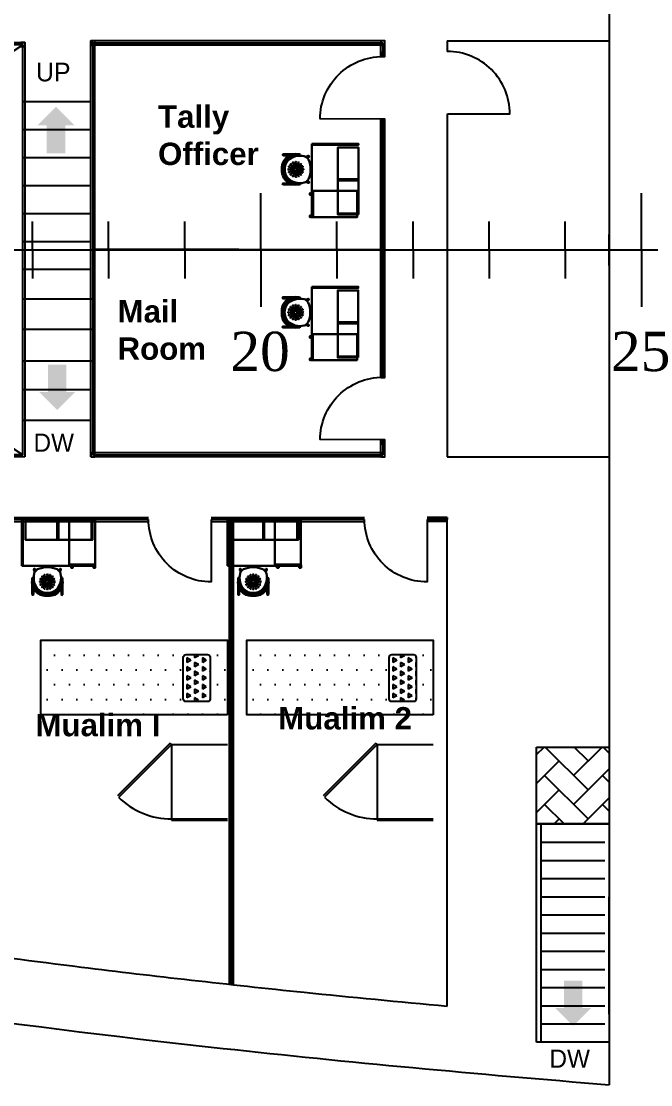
# Model space of a CAD drawing. Header units: millimetres. Extents: x 2592 to 2762, y 1632 to 1753.
# Drawn here: x 2618.36 to 2626.18, y 1657.53 to 1670.74 of the extents above; entities that cross this region are included whole.
import ezdxf

# ---------------------------------------------------------------- set-up
doc = ezdxf.new("R2010")
doc.units = ezdxf.units.MM
doc.linetypes.add('ASVLTYPE', pattern=[0.75, 0.5, -0.25])
for name, color, linetype in [('-1', 7, 'Continuous'), ('01', 7, 'Continuous'), ('15', 7, 'Continuous'), ('Layer3', 7, 'Continuous')]:
    doc.layers.add(name, color=color, linetype=linetype)
doc.layers.add('FURNITURE', color=7, linetype='Continuous', lineweight=30)
doc.layers.add('Layer4', color=7, linetype='Continuous', lineweight=30)
doc.styles.add('ASU', font='isocp.shx', dxfattribs={"height": 0.005})
doc.styles.add('holek', font='', dxfattribs={"height": 2})
doc.styles.get("Standard").update_dxf_attribs({"font": 'Arial.ttf'})
doc.styles.get('holek').set_extended_font_data('Vani')

msp = doc.modelspace()

# ---------------------------------------------------------------- hatches: boundary and pattern name
h = msp.add_hatch()
h.set_pattern_fill('DOTS', color=105, scale=0.115818, style=0)
h.set_pattern_definition([(180, (3318.73865, 1887.9152), (-0.09193087, 0.183861737), [0, -0.183861737])])
h.paths.add_polyline_path([(2618.607, 1662.127), (2620.923, 1662.127), (2620.923, 1663.054), (2618.607, 1663.054)])
h.paths.add_polyline_path([(2620.377, 1662.853, -0.414214), (2620.412, 1662.887), (2620.678, 1662.887, -0.414214), (2620.713, 1662.853), (2620.713, 1662.338, -0.414214), (2620.678, 1662.303), (2620.412, 1662.303, -0.414214), (2620.377, 1662.338)], flags=16)
h = msp.add_hatch()
h.set_pattern_fill('DOTS', color=105, scale=0.115818, style=0)
h.set_pattern_definition([(180, (3321.29615, 1887.9152), (-0.09193087, 0.183861737), [0, -0.183861737])])
h.paths.add_polyline_path([(2621.164, 1662.127), (2623.481, 1662.127), (2623.481, 1663.054), (2621.164, 1663.054)])
h.paths.add_polyline_path([(2622.935, 1662.853, -0.414214), (2622.97, 1662.887), (2623.235, 1662.887, -0.414214), (2623.27, 1662.853), (2623.27, 1662.338, -0.414214), (2623.235, 1662.303), (2622.97, 1662.303, -0.414214), (2622.935, 1662.338)], flags=16)
h = msp.add_hatch()
h.set_pattern_fill('TRIANG', color=1, scale=0.011582, angle=-90, style=0)
h.set_pattern_definition([(210, (2589.70618, 1864.02205), (-0.09553735, 0.055158506), [0.05515852, -0.05515852]), (150, (2589.70618, 1864.02205), (-7e-09, 0.110317024), [0.05515852, -0.05515852]), (270, (2589.65841, 1864.04963), (-0.09553734, -0.055158518), [0.05515852, -0.05515852])])
h.paths.add_polyline_path([(2620.376, 1662.838, -0.414214), (2620.411, 1662.873), (2620.676, 1662.873, -0.414214), (2620.711, 1662.838), (2620.711, 1662.324, -0.414214), (2620.676, 1662.289), (2620.411, 1662.289, -0.414214), (2620.376, 1662.324)])
h = msp.add_hatch()
h.set_pattern_fill('TRIANG', color=1, scale=0.011582, angle=-90, style=0)
h.set_pattern_definition([(210, (2592.26368, 1864.02205), (-0.09553735, 0.055158506), [0.05515852, -0.05515852]), (150, (2592.26368, 1864.02205), (-7e-09, 0.110317024), [0.05515852, -0.05515852]), (270, (2592.21591, 1864.04963), (-0.09553734, -0.055158518), [0.05515852, -0.05515852])])
h.paths.add_polyline_path([(2622.933, 1662.838, -0.414214), (2622.968, 1662.873), (2623.234, 1662.873, -0.414214), (2623.269, 1662.838), (2623.269, 1662.324, -0.414214), (2623.234, 1662.289), (2622.968, 1662.289, -0.414214), (2622.933, 1662.324)])
at = {"layer": '01'}
h = msp.add_hatch(dxfattribs=at)
h.set_pattern_fill('AR-HBONE', color=2, scale=0.0637, style=0)
h.set_pattern_definition([(45, (1799.31952, 1637.22839), (5e-16, 0.36034235), [0.76440155, -0.25480052]), (135, (1799.4997, 1637.40856), (5e-16, 0.36034235), [0.76440155, -0.25480052])])
h.paths.add_polyline_path([(2625.667, 1660.769), (2625.667, 1661.725), (2624.764, 1661.725), (2624.764, 1660.769)])
at = {"layer": 'Layer4'}
for points in [[(2618.909, 1669.101), (2618.678, 1669.101), (2618.678, 1669.449), (2618.562, 1669.449), (2618.793, 1669.68), (2619.025, 1669.449), (2618.909, 1669.449)], [(2618.922, 1666.476), (2618.696, 1666.476), (2618.696, 1666.137), (2618.584, 1666.137), (2618.809, 1665.911), (2619.035, 1666.137), (2618.922, 1666.137)], [(2625.333, 1658.822), (2625.107, 1658.822), (2625.107, 1658.484), (2624.994, 1658.484), (2625.22, 1658.258), (2625.446, 1658.484), (2625.333, 1658.484)]]:
    msp.add_hatch(color=256, dxfattribs=at).paths.add_polyline_path(points)

# ---------------------------------------------------------------- linework, layer by layer
at = {"layer": '-1', "color": 7}
msp.add_line((2625.668, 1658.404), (2625.668, 1659.864), dxfattribs=at)
for points in [[(2622.853, 1669.528), (2622.075, 1669.53, -0.414214), (2622.855, 1670.305)], [(2623.657, 1669.592), (2624.433, 1669.592, 0.414214), (2623.655, 1670.369)], [(2622.853, 1665.543), (2622.075, 1665.545, -0.414214), (2622.855, 1666.32)], [(2620.722, 1664.554), (2620.722, 1663.776, -0.414214), (2619.944, 1664.554)], [(2623.405, 1664.554), (2623.405, 1663.776, -0.414214), (2622.628, 1664.554)]]:
    msp.add_lwpolyline(points, format="xyb", dxfattribs=at)
for p, q in [((2610.507, 1670.475), (2618.408, 1670.478)), ((2618.383, 1670.45), (2610.507, 1670.45)), ((2618.384, 1667.66), (2618.383, 1670.45)), ((2618.408, 1670.478), (2618.408, 1665.329)), ((2622.855, 1670.498), (2619.226, 1670.498)), ((2619.227, 1665.329), (2619.226, 1670.498)), ((2622.855, 1670.448), (2619.226, 1670.448)), ((2619.251, 1670.473), (2619.252, 1665.354)), ((2619.277, 1665.379), (2619.276, 1670.498)), ((2622.83, 1670.305), (2622.83, 1670.473)), ((2622.88, 1670.305), (2622.88, 1670.473)), ((2623.655, 1670.498), (2625.668, 1670.498)), ((2618.384, 1669.744), (2619.226, 1669.744)), ((2622.83, 1666.32), (2622.828, 1669.528)), ((2622.88, 1666.32), (2622.878, 1669.528)), ((2618.384, 1669.397), (2619.226, 1669.397)), ((2618.384, 1669.05), (2619.226, 1669.05)), ((2618.384, 1668.702), (2619.227, 1668.702)), ((2621.339, 1668.256), (2621.339, 1668.609)), ((2626.067, 1668.256), (2626.067, 1668.609)), ((2618.384, 1668.355), (2619.227, 1668.355)), ((2618.502, 1667.902), (2618.502, 1668.256)), ((2619.448, 1667.902), (2619.448, 1668.256)), ((2620.393, 1667.902), (2620.393, 1668.256)), ((2621.339, 1667.902), (2621.339, 1668.256)), ((2622.284, 1667.902), (2622.284, 1668.256)), ((2623.23, 1667.902), (2623.23, 1668.256)), ((2624.176, 1667.902), (2624.176, 1668.256)), ((2625.121, 1667.902), (2625.121, 1668.256)), ((2626.067, 1667.902), (2626.067, 1668.256)), ((2618.384, 1668.007), (2619.227, 1668.007)), ((2625.668, 1667.709), (2625.668, 1668.095)), ((2618.502, 1667.902), (2618.502, 1667.548)), ((2622.879, 1667.902), (2619.252, 1667.913)), ((2619.448, 1667.902), (2619.448, 1667.548)), ((2620.393, 1667.902), (2620.393, 1667.548)), ((2621.339, 1667.902), (2621.339, 1667.548)), ((2622.284, 1667.902), (2622.284, 1667.548)), ((2623.23, 1667.902), (2623.23, 1667.548)), ((2624.176, 1667.902), (2624.176, 1667.548)), ((2625.121, 1667.902), (2625.121, 1667.548)), ((2626.067, 1667.902), (2626.067, 1667.548)), ((2619.227, 1667.66), (2618.384, 1667.66)), ((2621.339, 1667.548), (2621.339, 1667.195)), ((2626.067, 1667.548), (2626.067, 1667.195)), ((2619.252, 1667.29), (2618.384, 1667.29)), ((2619.256, 1666.915), (2618.383, 1666.915)), ((2619.252, 1666.518), (2618.383, 1666.518)), ((2619.227, 1666.164), (2618.383, 1666.164)), ((2619.227, 1665.783), (2618.383, 1665.783)), ((2622.83, 1665.329), (2622.828, 1665.542)), ((2622.88, 1665.33), (2622.878, 1665.543)), ((2622.855, 1665.379), (2619.277, 1665.379)), ((2618.408, 1665.329), (2610.482, 1665.329)), ((2618.383, 1665.354), (2610.507, 1665.354)), ((2622.855, 1665.329), (2619.227, 1665.329)), ((2623.655, 1665.329), (2625.668, 1665.329)), ((2618.039, 1664.579), (2619.944, 1664.579)), ((2620.722, 1664.579), (2622.628, 1664.579)), ((2623.655, 1664.579), (2623.405, 1664.579)), ((2619.944, 1664.554), (2618.039, 1664.554)), ((2618.039, 1664.529), (2619.944, 1664.529)), ((2622.628, 1664.554), (2620.722, 1664.554)), ((2620.722, 1664.529), (2622.628, 1664.529)), ((2620.947, 1664.555), (2620.947, 1658.774)), ((2620.972, 1664.555), (2620.972, 1658.774)), ((2620.997, 1664.555), (2620.997, 1658.774)), ((2623.655, 1664.554), (2623.405, 1664.554)), ((2623.655, 1664.529), (2623.405, 1664.529)), ((2623.655, 1658.506), (2623.655, 1664.554)), ((2620.972, 1657.97), (2620.972, 1657.958))]:
    msp.add_line(p, q)
at = {"linetype": 'ASVLTYPE'}
for p, q in [((2610.507, 1665.354), (2618.383, 1670.45)), ((2610.507, 1670.45), (2618.383, 1665.354))]:
    msp.add_line(p, q, dxfattribs=at)
at = {"ltscale": 5}
msp.add_line((2593.688, 1667.902), (2702.658, 1667.902), dxfattribs=at)
at = {"color": 2}
for p, q in [((2620.212, 1661.774), (2619.557, 1661.119)), ((2620.228, 1661.758), (2619.573, 1661.103)), ((2620.212, 1661.774), (2620.228, 1661.758)), ((2620.212, 1661.741), (2620.228, 1661.758)), ((2620.228, 1661.758), (2620.228, 1660.831)), ((2620.228, 1661.758), (2620.923, 1661.758)), ((2620.228, 1661.758), (2620.923, 1661.758)), ((2622.769, 1661.774), (2622.114, 1661.119)), ((2622.786, 1661.758), (2622.131, 1661.103)), ((2622.769, 1661.774), (2622.786, 1661.758)), ((2622.769, 1661.741), (2622.786, 1661.758)), ((2622.786, 1661.758), (2622.786, 1660.831)), ((2622.786, 1661.758), (2623.481, 1661.758)), ((2622.786, 1661.758), (2623.481, 1661.758)), ((2620.228, 1660.831), (2620.923, 1660.831)), ((2620.228, 1660.831), (2620.228, 1660.815)), ((2620.228, 1660.815), (2620.923, 1660.815)), ((2620.228, 1660.815), (2620.923, 1660.815)), ((2620.228, 1660.815), (2620.923, 1660.815)), ((2620.228, 1660.815), (2620.923, 1660.815)), ((2622.786, 1660.831), (2623.481, 1660.831)), ((2622.786, 1660.831), (2622.786, 1660.815)), ((2622.786, 1660.815), (2623.481, 1660.815)), ((2622.786, 1660.815), (2623.481, 1660.815)), ((2622.786, 1660.815), (2623.481, 1660.815)), ((2622.786, 1660.815), (2623.481, 1660.815))]:
    msp.add_line(p, q, dxfattribs=at)
at = {"color": 0}
msp.add_line((2624.764, 1660.104), (2624.764, 1660.769), dxfattribs=at)
for points in [[(2618.357, 1670.428), (2618.407, 1670.428), (2618.407, 1670.478), (2618.357, 1670.478)], [(2619.226, 1670.448), (2619.276, 1670.448), (2619.276, 1670.498), (2619.226, 1670.498)], [(2622.83, 1670.448), (2622.88, 1670.448), (2622.88, 1670.498), (2622.83, 1670.498)], [(2622.83, 1670.305), (2622.88, 1670.305), (2622.88, 1670.355), (2622.83, 1670.355)], [(2622.828, 1669.478), (2622.878, 1669.478), (2622.878, 1669.528), (2622.828, 1669.528)], [(2622.83, 1666.318), (2622.88, 1666.318), (2622.88, 1666.368), (2622.83, 1666.368)], [(2622.828, 1665.493), (2622.878, 1665.493), (2622.878, 1665.543), (2622.828, 1665.543)], [(2619.227, 1665.329), (2619.277, 1665.329), (2619.277, 1665.379), (2619.227, 1665.379)], [(2622.83, 1665.329), (2622.88, 1665.329), (2622.88, 1665.379), (2622.83, 1665.379)], [(2620.923, 1662.127), (2618.607, 1662.127), (2618.607, 1663.054), (2620.923, 1663.054)], [(2623.481, 1662.127), (2621.164, 1662.127), (2621.164, 1663.054), (2623.481, 1663.054)]]:
    msp.add_lwpolyline(points, close=True)
at = {"color": 1}
for points in [[(2620.376, 1662.324), (2620.376, 1662.838, -0.414214), (2620.411, 1662.873), (2620.676, 1662.873, -0.414214), (2620.711, 1662.838), (2620.711, 1662.324, -0.414214), (2620.676, 1662.289), (2620.411, 1662.289, -0.414214)], [(2622.933, 1662.324), (2622.933, 1662.838, -0.414214), (2622.968, 1662.873), (2623.234, 1662.873, -0.414214), (2623.269, 1662.838), (2623.269, 1662.324, -0.414214), (2623.234, 1662.289), (2622.968, 1662.289, -0.414214)]]:
    msp.add_lwpolyline(points, format="xyb", close=True, dxfattribs=at)
at = {"color": 2}
msp.add_lwpolyline([(2624.764, 1661.725), (2625.667, 1661.725), (2625.667, 1660.769), (2624.764, 1660.769)], close=True, dxfattribs=at)
for points in [[(2624.764, 1660.104), (2624.764, 1660.769)], [(2624.764, 1660.769), (2625.667, 1660.769)], [(2624.82, 1659.188), (2624.82, 1660.769)], [(2624.82, 1660.543), (2625.611, 1660.543)], [(2624.82, 1660.317), (2625.611, 1660.317)], [(2624.764, 1658.059), (2624.764, 1660.104)], [(2624.82, 1660.091), (2625.611, 1660.091)], [(2624.82, 1659.865), (2625.611, 1659.865)], [(2624.82, 1659.64), (2625.611, 1659.64)], [(2624.82, 1658.059), (2624.82, 1659.513)], [(2624.82, 1659.414), (2625.611, 1659.414)], [(2624.82, 1659.188), (2625.611, 1659.188)], [(2624.82, 1658.962), (2625.611, 1658.962)], [(2624.82, 1658.736), (2625.611, 1658.736)], [(2624.82, 1658.51), (2625.611, 1658.51)], [(2624.82, 1658.51), (2625.611, 1658.51)], [(2624.82, 1658.285), (2625.611, 1658.285)], [(2625.667, 1658.059), (2624.764, 1658.059)]]:
    msp.add_lwpolyline(points)
for centre in [(2620.228, 1661.758), (2622.786, 1661.758)]:
    msp.add_arc(centre, 0.927, 225, 270, dxfattribs=at)
at = {"layer": '15'}
msp.add_line((2623.405, 1664.554), (2623.405, 1663.776), dxfattribs=at)
msp.add_lwpolyline([(2618.383, 1665.354), (2618.383, 1670.45)], dxfattribs=at)
for points, knots in [([(2595.418, 1663.354), (2598.019, 1662.685), (2600.621, 1662.016), (2603.223, 1661.347), (2603.524, 1661.269), (2603.826, 1661.191), (2604.128, 1661.114), (2604.144, 1661.11), (2604.16, 1661.106), (2604.176, 1661.102), (2610.698, 1659.425), (2616.638, 1658.35), (2624.021, 1657.662), (2625.668, 1657.529)], [150.649723, 150.649723, 150.649723, 150.649723, 157.503384, 157.503384, 157.503384, 158.298436, 158.298436, 158.298436, 158.340154, 158.340154, 158.340154, 175.533876, 180.329085, 180.329085, 180.329085, 180.329085]), ([(2604.375, 1661.876), (2604.994, 1661.717), (2605.595, 1661.566), (2607.356, 1661.133), (2608.47, 1660.872), (2611.693, 1660.164), (2613.681, 1659.788), (2616.804, 1659.295), (2617.943, 1659.136), (2620.012, 1658.879), (2620.931, 1658.776), (2622.461, 1658.618), (2623.055, 1658.561), (2623.655, 1658.506)], [158.340154, 158.340154, 158.340154, 158.340154, 159.978384, 159.978384, 163.254843, 163.254843, 169.807763, 169.807763, 173.576839, 173.576839, 176.486112, 176.486112, 178.283031, 178.283031, 178.283031, 178.283031])]:
    msp.add_open_spline(points, degree=3, knots=knots, dxfattribs=at)
at = {"layer": 'FURNITURE', "color": 3}
for p, q in [((2621.972, 1669.207), (2621.972, 1668.295)), ((2621.971, 1667.43), (2621.971, 1666.518)), ((2618.383, 1663.975), (2619.295, 1663.975)), ((2620.941, 1663.975), (2621.853, 1663.975))]:
    msp.add_line(p, q, dxfattribs=at)
at = {"layer": 'FURNITURE', "color": 3, "ltscale": 0.1}
for p, q in [((2621.616, 1669.091), (2621.737, 1669.091)), ((2621.616, 1669.076), (2621.696, 1669.076)), ((2621.735, 1669.067), (2621.735, 1669.052)), ((2621.75, 1669.07), (2621.75, 1669.058)), ((2621.775, 1669.074), (2621.775, 1669.093)), ((2621.775, 1669.091), (2621.821, 1669.091)), ((2621.775, 1669.076), (2621.821, 1669.076)), ((2621.928, 1669.071), (2621.899, 1669.058)), ((2621.76, 1668.977), (2621.76, 1668.977)), ((2621.934, 1669.057), (2621.913, 1669.048)), ((2621.6, 1668.921), (2621.6, 1668.903)), ((2621.6, 1668.884), (2621.6, 1668.903)), ((2621.615, 1668.921), (2621.615, 1668.884)), ((2621.623, 1668.921), (2621.623, 1668.903)), ((2621.623, 1668.884), (2621.623, 1668.903)), ((2621.636, 1668.894), (2621.636, 1668.91)), ((2621.616, 1668.729), (2621.696, 1668.729)), ((2621.616, 1668.714), (2621.737, 1668.714)), ((2621.735, 1668.737), (2621.735, 1668.753)), ((2621.75, 1668.734), (2621.75, 1668.747)), ((2621.775, 1668.731), (2621.775, 1668.712)), ((2621.775, 1668.729), (2621.821, 1668.729)), ((2621.775, 1668.714), (2621.821, 1668.714)), ((2621.928, 1668.735), (2621.899, 1668.747)), ((2621.934, 1668.748), (2621.913, 1668.757)), ((2621.615, 1667.314), (2621.736, 1667.314)), ((2621.615, 1667.3), (2621.694, 1667.3)), ((2621.734, 1667.291), (2621.734, 1667.276)), ((2621.748, 1667.294), (2621.748, 1667.282)), ((2621.774, 1667.297), (2621.774, 1667.317)), ((2621.774, 1667.314), (2621.819, 1667.314)), ((2621.774, 1667.3), (2621.819, 1667.3)), ((2621.927, 1667.294), (2621.897, 1667.282)), ((2621.933, 1667.28), (2621.911, 1667.271)), ((2621.599, 1667.144), (2621.599, 1667.126)), ((2621.599, 1667.107), (2621.599, 1667.126)), ((2621.613, 1667.144), (2621.613, 1667.107)), ((2621.621, 1667.144), (2621.621, 1667.126)), ((2621.621, 1667.107), (2621.621, 1667.126)), ((2621.635, 1667.118), (2621.635, 1667.133)), ((2621.759, 1667.2), (2621.759, 1667.2)), ((2621.615, 1666.952), (2621.694, 1666.952)), ((2621.734, 1666.961), (2621.734, 1666.976)), ((2621.748, 1666.958), (2621.748, 1666.97)), ((2621.774, 1666.955), (2621.774, 1666.935)), ((2621.774, 1666.952), (2621.819, 1666.952)), ((2621.927, 1666.958), (2621.897, 1666.97)), ((2621.933, 1666.971), (2621.911, 1666.98)), ((2621.615, 1666.938), (2621.736, 1666.938)), ((2621.774, 1666.938), (2621.819, 1666.938)), ((2618.519, 1663.932), (2618.532, 1663.902)), ((2618.533, 1663.937), (2618.542, 1663.916)), ((2618.842, 1663.937), (2618.833, 1663.916)), ((2618.855, 1663.932), (2618.843, 1663.902)), ((2621.077, 1663.932), (2621.089, 1663.902)), ((2621.09, 1663.937), (2621.099, 1663.916)), ((2621.399, 1663.937), (2621.39, 1663.916)), ((2621.413, 1663.932), (2621.4, 1663.902)), ((2618.516, 1663.778), (2618.497, 1663.778)), ((2618.499, 1663.778), (2618.499, 1663.824)), ((2618.514, 1663.778), (2618.514, 1663.824)), ((2618.859, 1663.778), (2618.878, 1663.778)), ((2618.861, 1663.778), (2618.861, 1663.824)), ((2618.876, 1663.778), (2618.876, 1663.824)), ((2621.073, 1663.778), (2621.054, 1663.778)), ((2621.056, 1663.778), (2621.056, 1663.824)), ((2621.071, 1663.778), (2621.071, 1663.824)), ((2621.416, 1663.778), (2621.435, 1663.778)), ((2621.418, 1663.778), (2621.418, 1663.824)), ((2621.433, 1663.778), (2621.433, 1663.824)), ((2618.499, 1663.62), (2618.499, 1663.741)), ((2618.514, 1663.62), (2618.514, 1663.699)), ((2618.519, 1663.753), (2618.531, 1663.753)), ((2618.523, 1663.738), (2618.538, 1663.738)), ((2618.613, 1663.763), (2618.613, 1663.763)), ((2618.853, 1663.738), (2618.837, 1663.738)), ((2618.855, 1663.753), (2618.843, 1663.753)), ((2618.861, 1663.62), (2618.861, 1663.699)), ((2618.876, 1663.62), (2618.876, 1663.741)), ((2621.056, 1663.62), (2621.056, 1663.741)), ((2621.071, 1663.62), (2621.071, 1663.699)), ((2621.077, 1663.753), (2621.089, 1663.753)), ((2621.08, 1663.738), (2621.095, 1663.738)), ((2621.17, 1663.763), (2621.17, 1663.763)), ((2621.41, 1663.738), (2621.394, 1663.738)), ((2621.413, 1663.753), (2621.401, 1663.753)), ((2621.418, 1663.62), (2621.418, 1663.699)), ((2621.433, 1663.62), (2621.433, 1663.741)), ((2618.669, 1663.626), (2618.687, 1663.626)), ((2618.669, 1663.618), (2618.706, 1663.618)), ((2618.669, 1663.603), (2618.687, 1663.603)), ((2618.696, 1663.64), (2618.68, 1663.64)), ((2618.706, 1663.626), (2618.687, 1663.626)), ((2618.706, 1663.603), (2618.687, 1663.603)), ((2621.226, 1663.626), (2621.245, 1663.626)), ((2621.226, 1663.618), (2621.263, 1663.618)), ((2621.226, 1663.603), (2621.245, 1663.603)), ((2621.253, 1663.64), (2621.238, 1663.64)), ((2621.263, 1663.626), (2621.245, 1663.626)), ((2621.263, 1663.603), (2621.245, 1663.603))]:
    msp.add_line(p, q, dxfattribs=at)
at = {"layer": 'FURNITURE', "color": 3, "ltscale": 0.1, "flags": 128}
for points in [[(2621.972, 1669.221), (2622.551, 1669.221), (2622.551, 1669.207), (2621.972, 1669.207)], [(2622.551, 1668.341), (2622.551, 1669.175), (2622.296, 1669.175), (2622.296, 1668.341)], [(2621.987, 1668.312), (2621.987, 1668.632), (2621.972, 1668.632), (2621.972, 1668.312)], [(2621.988, 1668.31), (2622.536, 1668.31), (2622.536, 1668.634), (2621.988, 1668.634)], [(2621.971, 1667.445), (2622.55, 1667.445), (2622.55, 1667.43), (2621.971, 1667.43)], [(2622.55, 1666.564), (2622.55, 1667.399), (2622.295, 1667.399), (2622.295, 1666.564)], [(2621.985, 1666.535), (2621.985, 1666.855), (2621.971, 1666.855), (2621.971, 1666.535)], [(2621.986, 1666.533), (2622.534, 1666.533), (2622.534, 1666.857), (2621.986, 1666.857)], [(2618.368, 1663.975), (2618.368, 1664.554), (2618.383, 1664.554), (2618.383, 1663.975)], [(2619.249, 1664.554), (2618.414, 1664.554), (2618.414, 1664.3), (2619.249, 1664.3)], [(2619.28, 1663.991), (2619.28, 1664.539), (2618.956, 1664.539), (2618.956, 1663.991)], [(2620.926, 1663.975), (2620.926, 1664.554), (2620.941, 1664.554), (2620.941, 1663.975)], [(2621.806, 1664.554), (2620.972, 1664.554), (2620.972, 1664.3), (2621.806, 1664.3)], [(2621.838, 1663.991), (2621.838, 1664.539), (2621.513, 1664.539), (2621.513, 1663.991)], [(2619.278, 1663.99), (2618.958, 1663.99), (2618.958, 1663.975), (2619.278, 1663.975)], [(2621.836, 1663.99), (2621.515, 1663.99), (2621.515, 1663.975), (2621.836, 1663.975)]]:
    msp.add_lwpolyline(points, close=True, dxfattribs=at)
for points in [[(2622.551, 1668.78), (2622.296, 1668.78), (2622.296, 1668.766), (2622.551, 1668.766)], [(2622.296, 1668.356), (2622.551, 1668.356)], [(2622.55, 1667.004), (2622.295, 1667.004), (2622.295, 1666.989), (2622.55, 1666.989)], [(2622.295, 1666.579), (2622.55, 1666.579)], [(2618.81, 1664.554), (2618.81, 1664.3), (2618.824, 1664.3), (2618.824, 1664.554)], [(2619.234, 1664.3), (2619.234, 1664.554)], [(2621.367, 1664.554), (2621.367, 1664.3), (2621.382, 1664.3), (2621.382, 1664.554)], [(2621.792, 1664.3), (2621.792, 1664.554)]]:
    msp.add_lwpolyline(points, dxfattribs=at)
at = {"layer": 'FURNITURE', "color": 3, "ltscale": 0.1}
for points in [[(2621.954, 1668.585), (2621.949, 1668.585), (2621.949, 1668.608), (2621.954, 1668.608)], [(2621.968, 1668.608), (2621.972, 1668.608), (2621.972, 1668.585)], [(2621.972, 1668.585), (2621.968, 1668.585)], [(2621.954, 1668.308), (2621.949, 1668.308), (2621.949, 1668.331), (2621.954, 1668.331)], [(2621.968, 1668.331), (2621.972, 1668.331), (2621.972, 1668.308)], [(2621.953, 1666.809), (2621.948, 1666.809), (2621.948, 1666.832), (2621.953, 1666.832)], [(2621.967, 1666.832), (2621.971, 1666.832), (2621.971, 1666.809)], [(2621.971, 1666.809), (2621.967, 1666.809)], [(2621.953, 1666.531), (2621.948, 1666.531), (2621.948, 1666.554), (2621.953, 1666.554)], [(2621.967, 1666.554), (2621.971, 1666.554), (2621.971, 1666.531)], [(2618.981, 1663.971), (2618.981, 1663.975), (2619.005, 1663.975)], [(2619.005, 1663.958), (2619.005, 1663.952), (2618.981, 1663.952), (2618.981, 1663.958)], [(2619.005, 1663.975), (2619.005, 1663.971)], [(2619.259, 1663.971), (2619.259, 1663.975), (2619.282, 1663.975)], [(2619.282, 1663.958), (2619.282, 1663.952), (2619.259, 1663.952), (2619.259, 1663.958)], [(2621.539, 1663.971), (2621.539, 1663.975), (2621.562, 1663.975)], [(2621.562, 1663.958), (2621.562, 1663.952), (2621.539, 1663.952), (2621.539, 1663.958)], [(2621.562, 1663.975), (2621.562, 1663.971)], [(2621.816, 1663.971), (2621.816, 1663.975), (2621.839, 1663.975)], [(2621.839, 1663.958), (2621.839, 1663.952), (2621.816, 1663.952), (2621.816, 1663.958)]]:
    msp.add_lwpolyline(points, dxfattribs=at)
for centre, radius in [((2621.692, 1668.937), 0.00618), ((2621.712, 1668.965), 0.00618), ((2621.713, 1668.928), 0.0027), ((2621.727, 1668.949), 0.0027), ((2621.74, 1668.985), 0.00618), ((2621.738, 1668.939), 0.0027), ((2621.749, 1668.964), 0.0027), ((2621.749, 1668.928), 0.0027), ((2621.755, 1668.95), 0.0027), ((2621.761, 1668.935), 0.0027), ((2621.774, 1668.991), 0.00618), ((2621.774, 1668.969), 0.0027), ((2621.774, 1668.953), 0.0027), ((2621.774, 1668.938), 0.0027), ((2621.788, 1668.935), 0.0027), ((2621.794, 1668.949), 0.0027), ((2621.8, 1668.964), 0.0027), ((2621.8, 1668.928), 0.0027), ((2621.808, 1668.985), 0.00618), ((2621.81, 1668.939), 0.0027), ((2621.821, 1668.949), 0.0027), ((2621.837, 1668.965), 0.00618), ((2621.836, 1668.928), 0.0027), ((2621.856, 1668.937), 0.00618), ((2621.686, 1668.903), 0.00618), ((2621.692, 1668.869), 0.00618), ((2621.708, 1668.903), 0.0027), ((2621.712, 1668.84), 0.00618), ((2621.713, 1668.877), 0.0027), ((2621.723, 1668.903), 0.0027), ((2621.727, 1668.922), 0.0027), ((2621.727, 1668.883), 0.0027), ((2621.727, 1668.856), 0.0027), ((2621.74, 1668.821), 0.00618), ((2621.739, 1668.903), 0.0027), ((2621.738, 1668.867), 0.0027), ((2621.742, 1668.916), 0.0027), ((2621.742, 1668.889), 0.0027), ((2621.749, 1668.841), 0.0027), ((2621.749, 1668.877), 0.0027), ((2621.754, 1668.903), 0.0027), ((2621.755, 1668.855), 0.0027), ((2621.758, 1668.914), 0.0027), ((2621.758, 1668.891), 0.0027), ((2621.761, 1668.87), 0.0027), ((2621.768, 1668.922), 0.0027), ((2621.768, 1668.883), 0.0027), ((2621.774, 1668.814), 0.00618), ((2621.774, 1668.867), 0.0027), ((2621.774, 1668.852), 0.0027), ((2621.774, 1668.836), 0.0027), ((2621.781, 1668.922), 0.0027), ((2621.781, 1668.883), 0.0027), ((2621.788, 1668.87), 0.0027), ((2621.791, 1668.914), 0.0027), ((2621.791, 1668.891), 0.0027), ((2621.794, 1668.855), 0.0027), ((2621.794, 1668.902), 0.0027), ((2621.8, 1668.877), 0.0027), ((2621.8, 1668.841), 0.0027), ((2621.808, 1668.821), 0.00618), ((2621.807, 1668.916), 0.0027), ((2621.807, 1668.889), 0.0027), ((2621.81, 1668.903), 0.0027), ((2621.81, 1668.867), 0.0027), ((2621.821, 1668.922), 0.0027), ((2621.821, 1668.883), 0.0027), ((2621.821, 1668.856), 0.0027), ((2621.825, 1668.903), 0.0027), ((2621.837, 1668.84), 0.00618), ((2621.836, 1668.877), 0.0027), ((2621.841, 1668.903), 0.0027), ((2621.856, 1668.869), 0.00618), ((2621.863, 1668.903), 0.00618), ((2621.739, 1667.208), 0.00618), ((2621.773, 1667.215), 0.00618), ((2621.807, 1667.208), 0.00618), ((2621.684, 1667.126), 0.00618), ((2621.691, 1667.16), 0.00618), ((2621.691, 1667.092), 0.00618), ((2621.71, 1667.189), 0.00618), ((2621.707, 1667.126), 0.0027), ((2621.712, 1667.151), 0.0027), ((2621.712, 1667.1), 0.0027), ((2621.722, 1667.126), 0.0027), ((2621.726, 1667.173), 0.0027), ((2621.726, 1667.145), 0.0027), ((2621.726, 1667.106), 0.0027), ((2621.726, 1667.079), 0.0027), ((2621.737, 1667.162), 0.0027), ((2621.737, 1667.09), 0.0027), ((2621.737, 1667.126), 0.0027), ((2621.74, 1667.139), 0.0027), ((2621.74, 1667.112), 0.0027), ((2621.748, 1667.187), 0.0027), ((2621.748, 1667.151), 0.0027), ((2621.748, 1667.101), 0.0027), ((2621.753, 1667.126), 0.0027), ((2621.753, 1667.173), 0.0027), ((2621.753, 1667.079), 0.0027), ((2621.757, 1667.138), 0.0027), ((2621.757, 1667.114), 0.0027), ((2621.759, 1667.159), 0.0027), ((2621.759, 1667.093), 0.0027), ((2621.767, 1667.145), 0.0027), ((2621.767, 1667.107), 0.0027), ((2621.773, 1667.192), 0.0027), ((2621.773, 1667.177), 0.0027), ((2621.773, 1667.161), 0.0027), ((2621.773, 1667.09), 0.0027), ((2621.779, 1667.145), 0.0027), ((2621.779, 1667.107), 0.0027), ((2621.787, 1667.159), 0.0027), ((2621.787, 1667.093), 0.0027), ((2621.789, 1667.138), 0.0027), ((2621.789, 1667.114), 0.0027), ((2621.792, 1667.173), 0.0027), ((2621.793, 1667.126), 0.0027), ((2621.792, 1667.079), 0.0027), ((2621.798, 1667.151), 0.0027), ((2621.798, 1667.101), 0.0027), ((2621.798, 1667.187), 0.0027), ((2621.806, 1667.139), 0.0027), ((2621.806, 1667.112), 0.0027), ((2621.809, 1667.162), 0.0027), ((2621.808, 1667.126), 0.0027), ((2621.809, 1667.09), 0.0027), ((2621.82, 1667.173), 0.0027), ((2621.82, 1667.145), 0.0027), ((2621.82, 1667.106), 0.0027), ((2621.82, 1667.079), 0.0027), ((2621.824, 1667.126), 0.0027), ((2621.836, 1667.189), 0.00618), ((2621.834, 1667.151), 0.0027), ((2621.834, 1667.1), 0.0027), ((2621.839, 1667.126), 0.0027), ((2621.855, 1667.16), 0.00618), ((2621.855, 1667.092), 0.00618), ((2621.862, 1667.126), 0.00618), ((2621.71, 1667.063), 0.00618), ((2621.739, 1667.044), 0.00618), ((2621.748, 1667.065), 0.0027), ((2621.773, 1667.037), 0.00618), ((2621.773, 1667.075), 0.0027), ((2621.773, 1667.059), 0.0027), ((2621.798, 1667.065), 0.0027), ((2621.807, 1667.044), 0.00618), ((2621.836, 1667.063), 0.00618), ((2618.599, 1663.778), 0.00618), ((2618.605, 1663.812), 0.00618), ((2618.625, 1663.84), 0.00618), ((2618.621, 1663.778), 0.0027), ((2618.626, 1663.803), 0.0027), ((2618.636, 1663.778), 0.0027), ((2618.64, 1663.825), 0.0027), ((2618.641, 1663.797), 0.0027), ((2618.653, 1663.86), 0.00618), ((2618.651, 1663.814), 0.0027), ((2618.652, 1663.778), 0.0027), ((2618.654, 1663.791), 0.0027), ((2618.662, 1663.839), 0.0027), ((2618.662, 1663.803), 0.0027), ((2618.668, 1663.825), 0.0027), ((2618.668, 1663.784), 0.0027), ((2618.674, 1663.81), 0.0027), ((2618.675, 1663.794), 0.0027), ((2618.687, 1663.866), 0.00618), ((2618.687, 1663.844), 0.0027), ((2618.687, 1663.829), 0.0027), ((2618.687, 1663.813), 0.0027), ((2618.688, 1663.798), 0.0027), ((2618.699, 1663.794), 0.0027), ((2618.701, 1663.81), 0.0027), ((2618.707, 1663.825), 0.0027), ((2618.706, 1663.784), 0.0027), ((2618.713, 1663.839), 0.0027), ((2618.712, 1663.803), 0.0027), ((2618.721, 1663.86), 0.00618), ((2618.72, 1663.791), 0.0027), ((2618.723, 1663.778), 0.0027), ((2618.723, 1663.814), 0.0027), ((2618.734, 1663.825), 0.0027), ((2618.734, 1663.797), 0.0027), ((2618.738, 1663.778), 0.0027), ((2618.75, 1663.84), 0.00618), ((2618.749, 1663.803), 0.0027), ((2618.754, 1663.778), 0.0027), ((2618.769, 1663.812), 0.00618), ((2618.776, 1663.778), 0.00618), ((2621.156, 1663.778), 0.00618), ((2621.163, 1663.812), 0.00618), ((2621.182, 1663.84), 0.00618), ((2621.178, 1663.778), 0.0027), ((2621.183, 1663.803), 0.0027), ((2621.194, 1663.778), 0.0027), ((2621.198, 1663.825), 0.0027), ((2621.198, 1663.797), 0.0027), ((2621.211, 1663.86), 0.00618), ((2621.209, 1663.814), 0.0027), ((2621.209, 1663.778), 0.0027), ((2621.212, 1663.791), 0.0027), ((2621.219, 1663.839), 0.0027), ((2621.22, 1663.803), 0.0027), ((2621.225, 1663.825), 0.0027), ((2621.226, 1663.784), 0.0027), ((2621.231, 1663.81), 0.0027), ((2621.233, 1663.794), 0.0027), ((2621.245, 1663.866), 0.00618), ((2621.245, 1663.844), 0.0027), ((2621.245, 1663.829), 0.0027), ((2621.245, 1663.813), 0.0027), ((2621.245, 1663.798), 0.0027), ((2621.257, 1663.794), 0.0027), ((2621.258, 1663.81), 0.0027), ((2621.264, 1663.784), 0.0027), ((2621.264, 1663.825), 0.0027), ((2621.27, 1663.839), 0.0027), ((2621.27, 1663.803), 0.0027), ((2621.279, 1663.86), 0.00618), ((2621.278, 1663.791), 0.0027), ((2621.281, 1663.814), 0.0027), ((2621.28, 1663.778), 0.0027), ((2621.292, 1663.825), 0.0027), ((2621.292, 1663.797), 0.0027), ((2621.296, 1663.778), 0.0027), ((2621.308, 1663.84), 0.00618), ((2621.306, 1663.803), 0.0027), ((2621.311, 1663.778), 0.0027), ((2621.327, 1663.812), 0.00618), ((2621.334, 1663.778), 0.00618), ((2618.605, 1663.744), 0.00618), ((2618.625, 1663.715), 0.00618), ((2618.626, 1663.752), 0.0027), ((2618.64, 1663.758), 0.0027), ((2618.64, 1663.731), 0.0027), ((2618.653, 1663.696), 0.00618), ((2618.651, 1663.742), 0.0027), ((2618.654, 1663.764), 0.0027), ((2618.662, 1663.752), 0.0027), ((2618.662, 1663.716), 0.0027), ((2618.668, 1663.771), 0.0027), ((2618.668, 1663.731), 0.0027), ((2618.674, 1663.745), 0.0027), ((2618.675, 1663.761), 0.0027), ((2618.687, 1663.689), 0.00618), ((2618.687, 1663.758), 0.0027), ((2618.687, 1663.742), 0.0027), ((2618.687, 1663.727), 0.0027), ((2618.687, 1663.711), 0.0027), ((2618.699, 1663.761), 0.0027), ((2618.701, 1663.745), 0.0027), ((2618.706, 1663.771), 0.0027), ((2618.707, 1663.731), 0.0027), ((2618.712, 1663.752), 0.0027), ((2618.713, 1663.716), 0.0027), ((2618.721, 1663.696), 0.00618), ((2618.72, 1663.764), 0.0027), ((2618.723, 1663.742), 0.0027), ((2618.734, 1663.758), 0.0027), ((2618.734, 1663.731), 0.0027), ((2618.75, 1663.715), 0.00618), ((2618.749, 1663.752), 0.0027), ((2618.769, 1663.744), 0.00618), ((2621.163, 1663.744), 0.00618), ((2621.182, 1663.715), 0.00618), ((2621.183, 1663.752), 0.0027), ((2621.198, 1663.758), 0.0027), ((2621.198, 1663.731), 0.0027), ((2621.211, 1663.696), 0.00618), ((2621.209, 1663.742), 0.0027), ((2621.212, 1663.764), 0.0027), ((2621.22, 1663.752), 0.0027), ((2621.219, 1663.716), 0.0027), ((2621.226, 1663.771), 0.0027), ((2621.225, 1663.731), 0.0027), ((2621.231, 1663.745), 0.0027), ((2621.233, 1663.761), 0.0027), ((2621.245, 1663.689), 0.00618), ((2621.245, 1663.758), 0.0027), ((2621.245, 1663.742), 0.0027), ((2621.245, 1663.727), 0.0027), ((2621.245, 1663.711), 0.0027), ((2621.257, 1663.761), 0.0027), ((2621.258, 1663.745), 0.0027), ((2621.264, 1663.771), 0.0027), ((2621.264, 1663.731), 0.0027), ((2621.27, 1663.752), 0.0027), ((2621.27, 1663.716), 0.0027), ((2621.279, 1663.696), 0.00618), ((2621.278, 1663.764), 0.0027), ((2621.281, 1663.742), 0.0027), ((2621.292, 1663.758), 0.0027), ((2621.292, 1663.731), 0.0027), ((2621.308, 1663.715), 0.00618), ((2621.306, 1663.752), 0.0027), ((2621.327, 1663.744), 0.00618)]:
    msp.add_circle(centre, radius, dxfattribs=at)
for centre, radius, start, end in [((2621.774, 1668.921), 0.151, 90.0998, 180), ((2621.774, 1668.921), 0.174, 90.087, 135.7801), ((2621.827, 1668.854), 0.219, 76.4759, 134.9054), ((2621.781, 1668.894), 0.18, 109.4992, 123.1524), ((2621.778, 1668.891), 0.182, 95.7582, 108.3087), ((2621.81, 1668.437), 0.637, 93.1967, 94.5549), ((2621.774, 1669.093), 0.00154, 0, 90.0887), ((2621.774, 1669.074), 0.00154, 270.0998, 0), ((2621.821, 1669.084), 0.00733, 270, 90), ((2621.86, 1668.991), 0.0772, 24.7866, 76.4759), ((2621.931, 1669.064), 0.00733, 292.613, 112.613), ((2621.931, 1669.064), 0.00733, 292.613, 112.613), ((2621.765, 1668.922), 0.164, 162.366, 180.494), ((2621.774, 1668.921), 0.174, 135.7801, 162.8599), ((2621.76, 1668.92), 0.146, 140.9945, 180.2919), ((2621.771, 1668.911), 0.135, 164.0614, 180.2349), ((2621.792, 1668.91), 0.154, 140.4452, 166.1706), ((2621.777, 1668.907), 0.167, 124.4233, 141.0585), ((2621.684, 1668.91), 0.272, 358.458, 24.7866), ((2621.765, 1668.883), 0.164, 179.506, 197.634), ((2621.774, 1668.884), 0.174, 197.1401, 224.2199), ((2621.76, 1668.885), 0.146, 179.7081, 219.0055), ((2621.774, 1668.884), 0.151, 180, 269.9002), ((2621.771, 1668.895), 0.135, 179.7651, 195.9386), ((2621.792, 1668.895), 0.154, 193.8294, 219.5548), ((2621.684, 1668.895), 0.272, 335.2134, 1.542), ((2621.777, 1668.898), 0.167, 218.9415, 235.5767), ((2621.774, 1668.884), 0.174, 224.2199, 269.913), ((2621.827, 1668.951), 0.219, 225.0946, 283.5241), ((2621.781, 1668.911), 0.18, 236.8476, 250.5008), ((2621.778, 1668.915), 0.182, 251.6913, 264.2418), ((2621.81, 1669.368), 0.637, 265.4451, 266.8033), ((2621.774, 1668.731), 0.00154, 0, 89.9002), ((2621.774, 1668.712), 0.00154, 270.0998, 0), ((2621.821, 1668.722), 0.00733, 270, 90), ((2621.86, 1668.814), 0.0772, 283.5241, 335.2134), ((2621.931, 1668.741), 0.00733, 247.387, 67.387), ((2621.961, 1668.611), 0.00753, 202.6199, 337.3801), ((2621.961, 1668.582), 0.00753, 22.6199, 157.3801), ((2621.961, 1668.334), 0.00753, 202.6199, 337.3801), ((2621.961, 1668.305), 0.00753, 22.6199, 157.3801), ((2621.772, 1667.144), 0.174, 135.7801, 162.8599), ((2621.759, 1667.144), 0.146, 140.9945, 180.2919), ((2621.772, 1667.144), 0.151, 90.0998, 180), ((2621.79, 1667.134), 0.154, 140.4452, 166.1706), ((2621.775, 1667.131), 0.167, 124.4233, 141.0585), ((2621.772, 1667.144), 0.174, 90.087, 135.7801), ((2621.826, 1667.077), 0.219, 76.4759, 134.9054), ((2621.78, 1667.117), 0.18, 109.4992, 123.1524), ((2621.777, 1667.114), 0.182, 95.7582, 108.3087), ((2621.809, 1666.66), 0.637, 93.1967, 94.5549), ((2621.772, 1667.317), 0.00154, 0, 90.0887), ((2621.772, 1667.297), 0.00154, 270.0998, 0), ((2621.819, 1667.307), 0.00733, 270, 90), ((2621.859, 1667.215), 0.0772, 24.7866, 76.4759), ((2621.93, 1667.287), 0.00733, 292.613, 112.613), ((2621.93, 1667.287), 0.00733, 292.613, 112.613), ((2621.682, 1667.133), 0.272, 358.458, 24.7866), ((2621.763, 1667.146), 0.164, 162.366, 180.494), ((2621.763, 1667.106), 0.164, 179.506, 197.634), ((2621.759, 1667.108), 0.146, 179.7081, 219.0055), ((2621.772, 1667.107), 0.151, 180, 269.9002), ((2621.77, 1667.134), 0.135, 164.0614, 180.2349), ((2621.77, 1667.118), 0.135, 179.7651, 195.9386), ((2621.79, 1667.118), 0.154, 193.8294, 219.5548), ((2621.682, 1667.119), 0.272, 335.2134, 1.542), ((2621.772, 1667.107), 0.174, 197.1401, 224.2199), ((2621.775, 1667.121), 0.167, 218.9415, 235.5767), ((2621.772, 1667.107), 0.174, 224.2199, 269.913), ((2621.826, 1667.175), 0.219, 225.0946, 283.5241), ((2621.78, 1667.134), 0.18, 236.8476, 250.5008), ((2621.777, 1667.138), 0.182, 251.6913, 264.2418), ((2621.809, 1667.591), 0.637, 265.4451, 266.8033), ((2621.772, 1666.955), 0.00154, 0, 89.9002), ((2621.819, 1666.945), 0.00733, 270, 90), ((2621.859, 1667.037), 0.0772, 283.5241, 335.2134), ((2621.93, 1666.965), 0.00733, 247.387, 67.387), ((2621.772, 1666.935), 0.00154, 270.0998, 0), ((2621.96, 1666.835), 0.00753, 202.6199, 337.3801), ((2621.96, 1666.806), 0.00753, 22.6199, 157.3801), ((2621.96, 1666.557), 0.00753, 202.6199, 337.3801), ((2621.96, 1666.528), 0.00753, 22.6199, 157.3801), ((2618.526, 1663.934), 0.00733, 22.613, 202.613), ((2618.526, 1663.934), 0.00733, 22.613, 202.613), ((2618.598, 1663.863), 0.0772, 114.7866, 166.4759), ((2618.68, 1663.687), 0.272, 88.458, 114.7866), ((2618.695, 1663.687), 0.272, 65.2134, 91.542), ((2618.776, 1663.863), 0.0772, 13.5241, 65.2134), ((2618.848, 1663.934), 0.00733, 337.387, 157.387), ((2618.979, 1663.964), 0.00753, 292.6199, 67.3801), ((2619.008, 1663.964), 0.00753, 112.6199, 247.3801), ((2619.256, 1663.964), 0.00753, 292.6199, 67.3801), ((2619.285, 1663.964), 0.00753, 112.6199, 247.3801), ((2621.084, 1663.934), 0.00733, 22.613, 202.613), ((2621.084, 1663.934), 0.00733, 22.613, 202.613), ((2621.156, 1663.863), 0.0772, 114.7866, 166.4759), ((2621.237, 1663.687), 0.272, 88.458, 114.7866), ((2621.252, 1663.687), 0.272, 65.2134, 91.542), ((2621.334, 1663.863), 0.0772, 13.5241, 65.2134), ((2621.406, 1663.934), 0.00733, 337.387, 157.387), ((2621.536, 1663.964), 0.00753, 292.6199, 67.3801), ((2621.565, 1663.964), 0.00753, 112.6199, 247.3801), ((2621.813, 1663.964), 0.00753, 292.6199, 67.3801), ((2621.842, 1663.964), 0.00753, 112.6199, 247.3801), ((2618.497, 1663.777), 0.00154, 90, 180.0887), ((2618.669, 1663.777), 0.174, 180.087, 225.7801), ((2618.506, 1663.824), 0.00733, 0, 180), ((2618.516, 1663.777), 0.00154, 0.0998, 90), ((2618.736, 1663.83), 0.219, 166.4759, 224.9054), ((2619.153, 1663.814), 0.637, 183.1967, 184.5549), ((2618.669, 1663.777), 0.151, 180.0998, 270), ((2618.706, 1663.777), 0.151, 270, 359.9002), ((2618.638, 1663.83), 0.219, 315.0946, 13.5241), ((2618.706, 1663.777), 0.174, 314.2199, 359.913), ((2618.859, 1663.777), 0.00154, 90, 179.9002), ((2618.222, 1663.814), 0.637, 355.4451, 356.8033), ((2618.868, 1663.824), 0.00733, 0, 180), ((2618.878, 1663.777), 0.00154, 0.0998, 90), ((2621.054, 1663.777), 0.00154, 90, 180.0887), ((2621.226, 1663.777), 0.174, 180.087, 225.7801), ((2621.064, 1663.824), 0.00733, 0, 180), ((2621.073, 1663.777), 0.00154, 0.0998, 90), ((2621.71, 1663.814), 0.637, 183.1967, 184.5549), ((2621.294, 1663.83), 0.219, 166.4759, 224.9054), ((2621.226, 1663.777), 0.151, 180.0998, 270), ((2621.263, 1663.777), 0.151, 270, 359.9002), ((2621.196, 1663.83), 0.219, 315.0946, 13.5241), ((2621.263, 1663.777), 0.174, 314.2199, 359.913), ((2620.779, 1663.814), 0.637, 355.4451, 356.8033), ((2621.416, 1663.777), 0.00154, 90, 179.9002), ((2621.426, 1663.824), 0.00733, 0, 180), ((2621.435, 1663.777), 0.00154, 0.0998, 90), ((2618.699, 1663.781), 0.182, 185.7582, 198.3087), ((2618.696, 1663.784), 0.18, 199.4992, 213.1524), ((2618.682, 1663.78), 0.167, 214.4233, 231.0585), ((2618.669, 1663.777), 0.174, 225.7801, 252.8599), ((2618.669, 1663.764), 0.146, 230.9945, 270.2919), ((2618.679, 1663.795), 0.154, 230.4452, 256.1706), ((2618.679, 1663.775), 0.135, 254.0614, 270.2349), ((2618.695, 1663.775), 0.135, 269.7651, 285.9386), ((2618.705, 1663.764), 0.146, 269.7081, 309.0055), ((2618.695, 1663.795), 0.154, 283.8294, 309.5548), ((2618.706, 1663.777), 0.174, 287.1401, 314.2199), ((2618.692, 1663.78), 0.167, 308.9415, 325.5767), ((2618.679, 1663.784), 0.18, 326.8476, 340.5008), ((2618.675, 1663.781), 0.182, 341.6913, 354.2418), ((2621.257, 1663.781), 0.182, 185.7582, 198.3087), ((2621.253, 1663.784), 0.18, 199.4992, 213.1524), ((2621.24, 1663.78), 0.167, 214.4233, 231.0585), ((2621.226, 1663.777), 0.174, 225.7801, 252.8599), ((2621.227, 1663.764), 0.146, 230.9945, 270.2919), ((2621.237, 1663.795), 0.154, 230.4452, 256.1706), ((2621.237, 1663.775), 0.135, 254.0614, 270.2349), ((2621.252, 1663.775), 0.135, 269.7651, 285.9386), ((2621.263, 1663.764), 0.146, 269.7081, 309.0055), ((2621.253, 1663.795), 0.154, 283.8294, 309.5548), ((2621.263, 1663.777), 0.174, 287.1401, 314.2199), ((2621.25, 1663.78), 0.167, 308.9415, 325.5767), ((2621.236, 1663.784), 0.18, 326.8476, 340.5008), ((2621.233, 1663.781), 0.182, 341.6913, 354.2418), ((2618.667, 1663.768), 0.164, 252.366, 270.494), ((2618.707, 1663.768), 0.164, 269.506, 287.634), ((2621.225, 1663.768), 0.164, 252.366, 270.494), ((2621.265, 1663.768), 0.164, 269.506, 287.634)]:
    msp.add_arc(centre, radius, start, end, dxfattribs=at)
for centre, major_axis in [((2621.616, 1669.084), (0, -0.00733)), ((2621.616, 1669.084), (0, -0.00733)), ((2621.616, 1669.084), (0, -0.00733)), ((2621.616, 1669.084), (0, -0.00733)), ((2621.615, 1667.307), (0, -0.00733)), ((2621.615, 1667.307), (0, -0.00733)), ((2621.615, 1667.307), (0, -0.00733)), ((2621.615, 1667.307), (0, -0.00733)), ((2618.506, 1663.62), (0.00733, 0)), ((2618.506, 1663.62), (0.00733, 0)), ((2618.506, 1663.62), (0.00733, 0)), ((2618.506, 1663.62), (0.00733, 0)), ((2621.064, 1663.62), (0.00733, 0)), ((2621.064, 1663.62), (0.00733, 0)), ((2621.064, 1663.62), (0.00733, 0)), ((2621.064, 1663.62), (0.00733, 0))]:
    msp.add_ellipse(centre, major_axis=major_axis, ratio=0.964867, start_param=3.141593, end_param=6.283185, dxfattribs=at)
at = {"layer": 'FURNITURE', "color": 3, "ltscale": 0.1, "extrusion": (0, 0, -1)}
for centre, major_axis in [((2621.616, 1668.722), (0, 0.00733)), ((2621.616, 1668.722), (0, 0.00733)), ((2621.616, 1668.722), (0, 0.00733)), ((2621.616, 1668.722), (0, 0.00733)), ((2621.615, 1666.945), (0, 0.00733)), ((2621.615, 1666.945), (0, 0.00733)), ((2621.615, 1666.945), (0, 0.00733)), ((2621.615, 1666.945), (0, 0.00733)), ((2618.868, 1663.62), (-0.00733, 0)), ((2618.868, 1663.62), (-0.00733, 0)), ((2618.868, 1663.62), (-0.00733, 0)), ((2618.868, 1663.62), (-0.00733, 0)), ((2621.426, 1663.62), (-0.00733, 0)), ((2621.426, 1663.62), (-0.00733, 0)), ((2621.426, 1663.62), (-0.00733, 0)), ((2621.426, 1663.62), (-0.00733, 0))]:
    msp.add_ellipse(centre, major_axis=major_axis, ratio=0.964867, start_param=3.141593, end_param=6.283185, dxfattribs=at)
at = {"layer": 'FURNITURE', "color": 3, "ltscale": 0.1}
for p in [(2621.749, 1668.953), (2621.774, 1668.969), (2621.774, 1668.969), (2621.774, 1668.961), (2621.797, 1668.956), (2621.8, 1668.964), (2621.8, 1668.964), (2621.816, 1668.944), (2621.821, 1668.949), (2621.821, 1668.949), (2621.72, 1668.928), (2621.72, 1668.928), (2621.72, 1668.925), (2621.72, 1668.88), (2621.72, 1668.878), (2621.72, 1668.878), (2621.723, 1668.903), (2621.727, 1668.88), (2621.727, 1668.856), (2621.727, 1668.856), (2621.733, 1668.861), (2621.749, 1668.852), (2621.774, 1668.844), (2621.774, 1668.836), (2621.774, 1668.836), (2621.774, 1668.83), (2621.8, 1668.841), (2621.8, 1668.841), (2621.816, 1668.861), (2621.821, 1668.856), (2621.821, 1668.856), (2621.829, 1668.925), (2621.829, 1668.88), (2621.833, 1668.903), (2621.836, 1668.928), (2621.836, 1668.928), (2621.836, 1668.877), (2621.836, 1668.877), (2621.841, 1668.903), (2621.841, 1668.903), (2621.847, 1668.903), (2621.719, 1667.152), (2621.719, 1667.152), (2621.719, 1667.148), (2621.719, 1667.103), (2621.719, 1667.101), (2621.719, 1667.101), (2621.722, 1667.126), (2621.726, 1667.104), (2621.726, 1667.079), (2621.726, 1667.079), (2621.732, 1667.084), (2621.747, 1667.176), (2621.773, 1667.192), (2621.773, 1667.192), (2621.773, 1667.185), (2621.795, 1667.18), (2621.798, 1667.187), (2621.798, 1667.187), (2621.814, 1667.167), (2621.814, 1667.084), (2621.82, 1667.173), (2621.82, 1667.173), (2621.82, 1667.079), (2621.82, 1667.079), (2621.827, 1667.148), (2621.827, 1667.103), (2621.832, 1667.126), (2621.834, 1667.151), (2621.834, 1667.151), (2621.834, 1667.1), (2621.834, 1667.1), (2621.839, 1667.126), (2621.839, 1667.126), (2621.845, 1667.126), (2621.747, 1667.075), (2621.773, 1667.067), (2621.773, 1667.059), (2621.773, 1667.059), (2621.773, 1667.053), (2621.798, 1667.065), (2621.798, 1667.065), (2618.621, 1663.778), (2618.621, 1663.778), (2618.626, 1663.803), (2618.626, 1663.803), (2618.629, 1663.778), (2618.633, 1663.8), (2618.64, 1663.825), (2618.64, 1663.825), (2618.646, 1663.819), (2618.662, 1663.839), (2618.662, 1663.839), (2618.665, 1663.832), (2618.687, 1663.85), (2618.687, 1663.844), (2618.687, 1663.844), (2618.687, 1663.836), (2618.71, 1663.832), (2618.713, 1663.839), (2618.713, 1663.839), (2618.729, 1663.819), (2618.734, 1663.825), (2618.734, 1663.825), (2618.746, 1663.778), (2618.749, 1663.803), (2618.749, 1663.803), (2618.754, 1663.778), (2618.754, 1663.778), (2618.76, 1663.778), (2621.178, 1663.778), (2621.178, 1663.778), (2621.183, 1663.803), (2621.183, 1663.803), (2621.186, 1663.778), (2621.191, 1663.8), (2621.198, 1663.825), (2621.198, 1663.825), (2621.203, 1663.819), (2621.219, 1663.839), (2621.219, 1663.839), (2621.222, 1663.832), (2621.245, 1663.85), (2621.245, 1663.844), (2621.245, 1663.844), (2621.245, 1663.836), (2621.267, 1663.832), (2621.27, 1663.839), (2621.27, 1663.839), (2621.286, 1663.819), (2621.292, 1663.825), (2621.292, 1663.825), (2621.303, 1663.778), (2621.306, 1663.803), (2621.306, 1663.803), (2621.311, 1663.778), (2621.311, 1663.778), (2621.317, 1663.778), (2618.637, 1663.752), (2618.661, 1663.723), (2618.661, 1663.723), (2618.665, 1663.723), (2618.687, 1663.726), (2618.709, 1663.731), (2618.71, 1663.723), (2618.712, 1663.723), (2618.712, 1663.723), (2618.729, 1663.736), (2618.734, 1663.731), (2618.734, 1663.731), (2618.738, 1663.752), (2621.194, 1663.752), (2621.219, 1663.723), (2621.219, 1663.723), (2621.222, 1663.723), (2621.244, 1663.726), (2621.267, 1663.731), (2621.267, 1663.723), (2621.27, 1663.723), (2621.27, 1663.723), (2621.286, 1663.736), (2621.292, 1663.731), (2621.292, 1663.731), (2621.295, 1663.752)]:
    msp.add_point(p, dxfattribs=at)
at = {"layer": 'Layer3', "color": 255}
msp.add_line((2625.668, 1678.414), (2625.668, 1657.529), dxfattribs=at)
at = {"layer": 'Layer3'}
for p, q in [((2619.251, 1670.473), (2619.226, 1670.473)), ((2619.251, 1670.473), (2622.855, 1670.473)), ((2622.855, 1670.473), (2622.855, 1670.305)), ((2623.655, 1670.498), (2623.655, 1670.369)), ((2623.655, 1669.592), (2623.655, 1667.049)), ((2622.855, 1666.32), (2622.853, 1669.528)), ((2619.252, 1667.902), (2622.855, 1667.902)), ((2623.655, 1667.528), (2623.655, 1665.329)), ((2622.855, 1665.543), (2622.855, 1665.354)), ((2619.252, 1665.354), (2622.855, 1665.354)), ((2623.655, 1664.579), (2623.655, 1664.554)), ((2625.668, 1658.404), (2625.668, 1657.529))]:
    msp.add_line(p, q, dxfattribs=at)

# ---------------------------------------------------------------- texts
at = {"color": 2, "attachment_point": 1, "style": 'holek'}
for s, insert, char_height, width in [('UP', (2618.545, 1670.228), 0.2316, 0.82304), ('DW', (2618.515, 1665.62), 0.2258, 0.80247), ('DW', (2624.925, 1657.966), 0.2258, 0.80247)]:
    msp.add_mtext(s, dxfattribs=dict(at, insert=insert, char_height=char_height, width=width))
at = {"char_height": 0.48854, "width": 4.98215, "attachment_point": 5, "style": 'ASU'}
for s, insert in [('{\\fTimes New Roman|b0|i0|c0|p18;20}', (2621.33, 1666.637)), ('{\\fTimes New Roman|b0|i0|c0|p18;25}', (2626.058, 1666.637))]:
    msp.add_mtext(s, dxfattribs=dict(at, insert=insert))
at = {"layer": '15', "char_height": 0.27796, "attachment_point": 1}
for s, insert in [('{\\fArial|b1|i0|c0|p34;Tally Officer}', (2620.062, 1669.698)), ('{\\fArial|b1|i0|c0|p34;Mail Room}', (2619.559, 1667.278)), ('{\\fArial|b1|i0|c0|p34;Mualim 2}', (2621.555, 1662.221)), ('{\\fArial|b1|i0|c0|p34;Mualim I}', (2618.539, 1662.137))]:
    msp.add_mtext_dynamic_manual_height_columns(s, width=1.80616, gutter_width=38.861, heights=[0], dxfattribs=dict(at, insert=insert))

doc.saveas('drawing.dxf')
